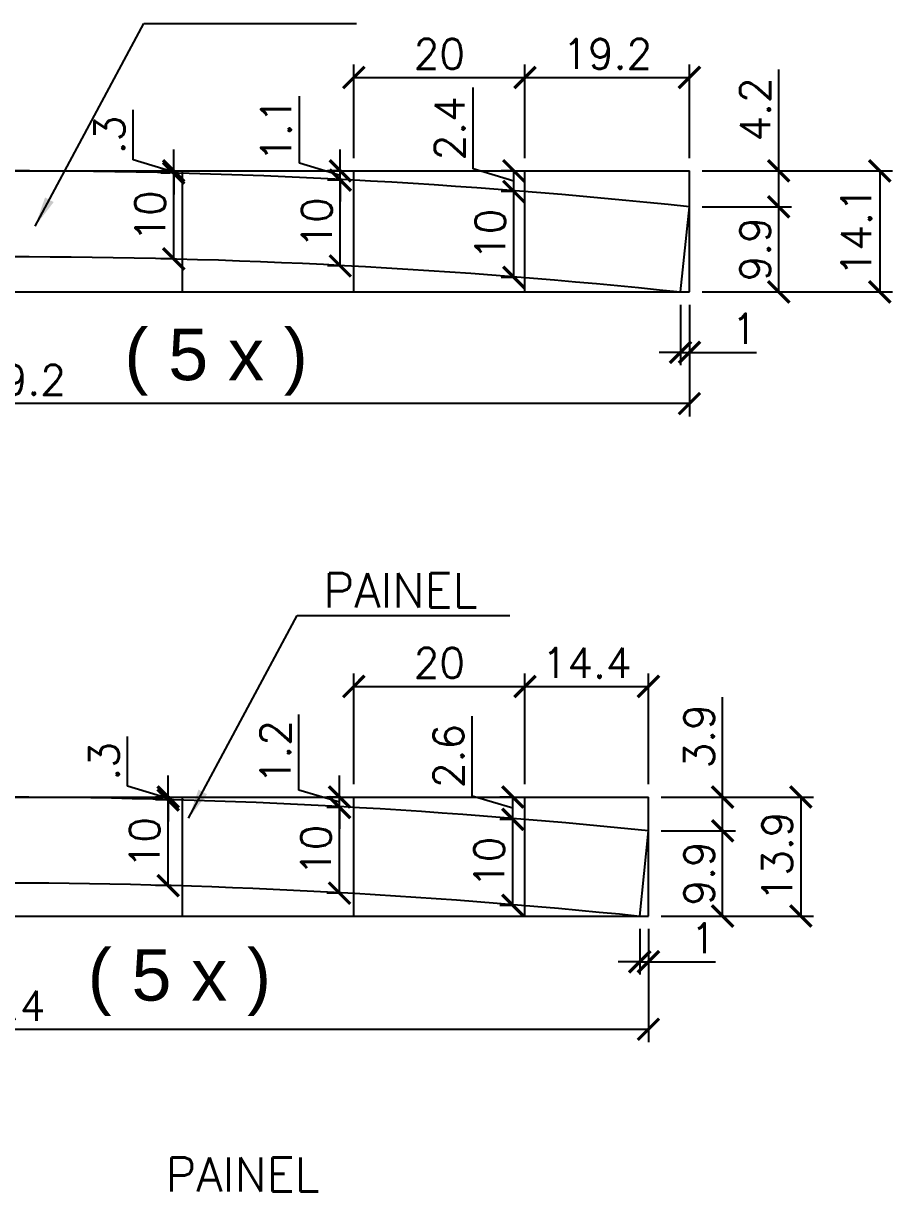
# Model space of a CAD drawing. Extents: x 2582 to 11841, y -26396 to 2611.
# Drawn here: x 5156.2 to 5359.4, y -1725.4 to -1452.6 of the extents above; entities that cross this region are included whole.
import ezdxf
from ezdxf.enums import TextEntityAlignment as Align

# ---------------------------------------------------------------- set-up
doc = ezdxf.new("R2010")
doc.units = 0
for name, color, linetype in [('COTA', 241, 'Continuous'), ('Painéis', 200, 'Continuous'), ('Romaneio', 10, 'Continuous')]:
    doc.layers.add(name, color=color, linetype=linetype)
doc.styles.add('ARIAL', font='arial.ttf')
doc.styles.add('COTA TECNICA', font='techl___.ttf', dxfattribs={"height": 10})
doc.styles.add('Romans', font='romans.shx')
doc.dimstyles.new('Cota Seção (2x)', dxfattribs={"dimtxt": 7, "dimasz": 5, "dimexe": 3, "dimexo": 3, "dimgap": 2, "dimtad": 3, "dimdec": 1, "dimlfac": 0.5, "dimzin": 12, "dimdsep": 46, "dimtxsty": 'Romans', "dimblk": 'ARCHTICK', "dimcen": 0, "dimclrd": 4, "dimclre": 4, "dimclrt": 1, "dimadec": 1, "dimazin": 3, "dimtfac": 1, "dimtdec": 1, "dimtmove": 0, "dimatfit": 3, "dimldrblk": 'OBLIQUE', "dimfxl": 1, "dimtolj": 1, "dimtzin": 12, "dimarcsym": 0})
doc.dimstyles.new('PAINEL', dxfattribs={"dimtxt": 10, "dimasz": 3, "dimexe": 3, "dimexo": 3, "dimgap": 3, "dimtad": 1, "dimdec": 1, "dimzin": 12, "dimdsep": 46, "dimtxsty": 'COTA TECNICA', "dimblk1": 'OBLIQUE', "dimblk2": 'OBLIQUE', "dimsah": 1, "dimcen": 0.9, "dimclrd": 4, "dimclre": 4, "dimclrt": 240, "dimadec": 1, "dimazin": 3, "dimtfac": 1, "dimtdec": 1, "dimtmove": 0, "dimatfit": 3, "dimfxl": 1, "dimtolj": 1, "dimtzin": 12, "dimarcsym": 0})

# ---------------------------------------------------------------- blocks, each defined once
blk = doc.blocks.new('_ArchTick')
at = {"color": 0, "linetype": 'ByBlock', "const_width": 0.15}
blk.add_lwpolyline([(-0.5, -0.5), (0.5, 0.5)], dxfattribs=at)
blk = doc.blocks.new('*D514')
at = {"layer": 'COTA', "color": 4, "lineweight": -2, "transparency": 16777216}
blk.add_line((5309.8, -1518.32), (5309.8, -1532.43), dxfattribs=at)
at = {"layer": 'COTA', "color": 4, "linetype": 'ByBlock', "lineweight": -2, "transparency": 16777216}
for p, q in [((5311.9, -1518.32), (5311.9, -1532.43)), ((5309.8, -1529.43), (5304.8, -1529.43)), ((5309.8, -1529.43), (5311.9, -1529.43)), ((5311.9, -1529.43), (5327.57, -1529.43))]:
    blk.add_line(p, q, dxfattribs=at)
at = {"layer": 'Defpoints', "color": 0, "linetype": 'ByBlock', "transparency": 16777216}
for p in [(5309.8, -1515.32), (5311.9, -1515.32), (5311.9, -1529.43)]:
    blk.add_point(p, dxfattribs=at)
at = {"layer": 'COTA', "color": 4, "linetype": 'ByBlock', "lineweight": -2, "transparency": 16777216, "xscale": 5, "yscale": 5, "zscale": 5}
blk.add_blockref('_ArchTick', (5309.8, -1529.43), dxfattribs=at)
at = {"layer": 'COTA', "color": 4, "linetype": 'ByBlock', "lineweight": -2, "transparency": 16777216, "xscale": 5, "yscale": 5, "zscale": 5, "rotation": 180}
blk.add_blockref('_ArchTick', (5311.9, -1529.43), dxfattribs=at)
at = {"layer": 'COTA', "color": 1, "linetype": 'ByBlock', "transparency": 16777216, "insert": (5324.73, -1523.93), "char_height": 7, "attachment_point": 5, "style": 'Romans'}
blk.add_mtext('\\A1;1', dxfattribs=at)
blk = doc.blocks.new('_Oblique')
at = {"color": 0, "linetype": 'ByBlock', "lineweight": -2}
blk.add_line((-0.5, -0.5), (0.5, 0.5), dxfattribs=at)
blk = doc.blocks.new('*D525')
at = {"layer": 'COTA', "color": 4, "linetype": 'ByBlock', "lineweight": -2, "transparency": 16777216}
for p, q in [((5314.9, -1495.43), (5335.75, -1495.43)), ((5332.75, -1515.32), (5332.75, -1495.43))]:
    blk.add_line(p, q, dxfattribs=at)
at = {"layer": 'COTA', "color": 4, "lineweight": -2, "transparency": 16777216}
blk.add_line((5314.9, -1515.32), (5335.75, -1515.32), dxfattribs=at)
at = {"layer": 'Defpoints', "color": 0, "linetype": 'ByBlock', "transparency": 16777216}
for p in [(5311.9, -1495.43), (5332.75, -1495.43), (5311.9, -1515.32)]:
    blk.add_point(p, dxfattribs=at)
at = {"layer": 'COTA', "color": 4, "linetype": 'ByBlock', "lineweight": -2, "transparency": 16777216, "xscale": 5, "yscale": 5, "zscale": 5}
for p, rotation in [((5332.75, -1495.43), 90), ((5332.75, -1515.32), 270)]:
    blk.add_blockref('_ArchTick', p, dxfattribs=dict(at, rotation=rotation))
at = {"layer": 'COTA', "color": 1, "linetype": 'ByBlock', "transparency": 16777216, "insert": (5327.25, -1505.37), "char_height": 7, "attachment_point": 5, "rotation": 90, "style": 'Romans'}
blk.add_mtext('\\A1;9.9', dxfattribs=at)
blk = doc.blocks.new('*D526')
at = {"layer": 'COTA', "color": 4, "linetype": 'ByBlock', "lineweight": -2, "transparency": 16777216}
for p, q in [((5332.75, -1487.05), (5332.75, -1463.39)), ((5314.9, -1487.05), (5335.75, -1487.05)), ((5332.75, -1495.43), (5332.75, -1487.05))]:
    blk.add_line(p, q, dxfattribs=at)
at = {"layer": 'COTA', "color": 4, "lineweight": -2, "transparency": 16777216}
blk.add_line((5314.9, -1495.43), (5335.75, -1495.43), dxfattribs=at)
at = {"layer": 'Defpoints', "color": 0, "linetype": 'ByBlock', "transparency": 16777216}
for p in [(5311.9, -1487.05), (5332.75, -1487.05), (5311.9, -1495.43)]:
    blk.add_point(p, dxfattribs=at)
at = {"layer": 'COTA', "color": 4, "linetype": 'ByBlock', "lineweight": -2, "transparency": 16777216, "xscale": 5, "yscale": 5, "zscale": 5}
for p, rotation in [((5332.75, -1487.05), 90), ((5332.75, -1495.43), 270)]:
    blk.add_blockref('_ArchTick', p, dxfattribs=dict(at, rotation=rotation))
at = {"layer": 'COTA', "color": 1, "linetype": 'ByBlock', "transparency": 16777216, "insert": (5327.25, -1472.72), "char_height": 7, "attachment_point": 5, "rotation": 90, "style": 'Romans'}
blk.add_mtext('\\A1;4.2', dxfattribs=at)
blk = doc.blocks.new('*D83')
at = {"layer": 'COTA', "color": 4, "lineweight": -2, "transparency": 16777216}
blk.add_line((5314.9, -1487.05), (5359.38, -1487.05), dxfattribs=at)
at = {"layer": 'COTA', "color": 4, "linetype": 'ByBlock', "lineweight": -2, "transparency": 16777216}
for p, q in [((5356.38, -1487.05), (5356.38, -1515.32)), ((5314.9, -1515.32), (5359.38, -1515.32))]:
    blk.add_line(p, q, dxfattribs=at)
at = {"layer": 'Defpoints', "color": 0, "linetype": 'ByBlock', "transparency": 16777216}
for p in [(5311.9, -1487.05), (5311.9, -1515.32), (5356.38, -1515.32)]:
    blk.add_point(p, dxfattribs=at)
at = {"layer": 'COTA', "color": 4, "linetype": 'ByBlock', "lineweight": -2, "transparency": 16777216, "xscale": 5, "yscale": 5, "zscale": 5}
for p, rotation in [((5356.38, -1487.05), 90), ((5356.38, -1515.32), 270)]:
    blk.add_blockref('_ArchTick', p, dxfattribs=dict(at, rotation=rotation))
at = {"layer": 'COTA', "color": 1, "linetype": 'ByBlock', "transparency": 16777216, "insert": (5350.88, -1501.19), "char_height": 7, "attachment_point": 5, "rotation": 90, "style": 'Romans'}
blk.add_mtext('\\A1;14.1', dxfattribs=at)
blk = doc.blocks.new('*D542')
at = {"layer": 'COTA', "color": 4, "lineweight": -2, "transparency": 16777216}
blk.add_line((5300.27, -1664.06), (5300.27, -1674.73), dxfattribs=at)
at = {"layer": 'COTA', "color": 4, "linetype": 'ByBlock', "lineweight": -2, "transparency": 16777216}
for p, q in [((5302.31, -1664.06), (5302.31, -1674.73)), ((5300.27, -1671.73), (5295.27, -1671.73)), ((5300.27, -1671.73), (5302.31, -1671.73)), ((5302.31, -1671.73), (5317.98, -1671.73))]:
    blk.add_line(p, q, dxfattribs=at)
at = {"layer": 'Defpoints', "color": 0, "linetype": 'ByBlock', "transparency": 16777216}
for p in [(5300.27, -1661.06), (5302.31, -1661.06), (5302.31, -1671.73)]:
    blk.add_point(p, dxfattribs=at)
at = {"layer": 'COTA', "color": 4, "linetype": 'ByBlock', "lineweight": -2, "transparency": 16777216, "xscale": 5, "yscale": 5, "zscale": 5}
blk.add_blockref('_ArchTick', (5300.27, -1671.73), dxfattribs=at)
at = {"layer": 'COTA', "color": 4, "linetype": 'ByBlock', "lineweight": -2, "transparency": 16777216, "xscale": 5, "yscale": 5, "zscale": 5, "rotation": 180}
blk.add_blockref('_ArchTick', (5302.31, -1671.73), dxfattribs=at)
at = {"layer": 'COTA', "color": 1, "linetype": 'ByBlock', "transparency": 16777216, "insert": (5315.14, -1666.23), "char_height": 7, "attachment_point": 5, "style": 'Romans'}
blk.add_mtext('\\A1;1', dxfattribs=at)
blk = doc.blocks.new('*D552')
at = {"layer": 'COTA', "color": 4, "linetype": 'ByBlock', "lineweight": -2, "transparency": 16777216}
for p, q in [((5305.31, -1641.17), (5322.65, -1641.17)), ((5319.65, -1661.06), (5319.65, -1641.17))]:
    blk.add_line(p, q, dxfattribs=at)
at = {"layer": 'COTA', "color": 4, "lineweight": -2, "transparency": 16777216}
blk.add_line((5305.31, -1661.06), (5322.65, -1661.06), dxfattribs=at)
at = {"layer": 'Defpoints', "color": 0, "linetype": 'ByBlock', "transparency": 16777216}
for p in [(5302.31, -1641.17), (5319.65, -1641.17), (5302.31, -1661.06)]:
    blk.add_point(p, dxfattribs=at)
at = {"layer": 'COTA', "color": 4, "linetype": 'ByBlock', "lineweight": -2, "transparency": 16777216, "xscale": 5, "yscale": 5, "zscale": 5}
for p, rotation in [((5319.65, -1641.17), 90), ((5319.65, -1661.06), 270)]:
    blk.add_blockref('_ArchTick', p, dxfattribs=dict(at, rotation=rotation))
at = {"layer": 'COTA', "color": 1, "linetype": 'ByBlock', "transparency": 16777216, "insert": (5314.15, -1651.11), "char_height": 7, "attachment_point": 5, "rotation": 90, "style": 'Romans'}
blk.add_mtext('\\A1;9.9', dxfattribs=at)
blk = doc.blocks.new('*D553')
at = {"layer": 'COTA', "color": 4, "linetype": 'ByBlock', "lineweight": -2, "transparency": 16777216}
for p, q in [((5319.65, -1633.27), (5319.65, -1609.94)), ((5305.31, -1633.27), (5322.65, -1633.27)), ((5319.65, -1641.17), (5319.65, -1633.27))]:
    blk.add_line(p, q, dxfattribs=at)
at = {"layer": 'COTA', "color": 4, "lineweight": -2, "transparency": 16777216}
blk.add_line((5305.31, -1641.17), (5322.65, -1641.17), dxfattribs=at)
at = {"layer": 'Defpoints', "color": 0, "linetype": 'ByBlock', "transparency": 16777216}
for p in [(5302.31, -1633.27), (5319.65, -1633.27), (5302.31, -1641.17)]:
    blk.add_point(p, dxfattribs=at)
at = {"layer": 'COTA', "color": 4, "linetype": 'ByBlock', "lineweight": -2, "transparency": 16777216, "xscale": 5, "yscale": 5, "zscale": 5}
for p, rotation in [((5319.65, -1633.27), 90), ((5319.65, -1641.17), 270)]:
    blk.add_blockref('_ArchTick', p, dxfattribs=dict(at, rotation=rotation))
at = {"layer": 'COTA', "color": 1, "linetype": 'ByBlock', "transparency": 16777216, "insert": (5314.15, -1619.1), "char_height": 7, "attachment_point": 5, "rotation": 90, "style": 'Romans'}
blk.add_mtext('\\A1;3.9', dxfattribs=at)
blk = doc.blocks.new('*D554')
at = {"layer": 'COTA', "color": 4, "lineweight": -2, "transparency": 16777216}
blk.add_line((5305.31, -1633.27), (5340.92, -1633.27), dxfattribs=at)
at = {"layer": 'COTA', "color": 4, "linetype": 'ByBlock', "lineweight": -2, "transparency": 16777216}
for p, q in [((5337.92, -1633.27), (5337.92, -1661.06)), ((5305.31, -1661.06), (5340.92, -1661.06))]:
    blk.add_line(p, q, dxfattribs=at)
at = {"layer": 'Defpoints', "color": 0, "linetype": 'ByBlock', "transparency": 16777216}
for p in [(5302.31, -1633.27), (5302.31, -1661.06), (5337.92, -1661.06)]:
    blk.add_point(p, dxfattribs=at)
at = {"layer": 'COTA', "color": 4, "linetype": 'ByBlock', "lineweight": -2, "transparency": 16777216, "xscale": 5, "yscale": 5, "zscale": 5}
for p, rotation in [((5337.92, -1633.27), 90), ((5337.92, -1661.06), 270)]:
    blk.add_blockref('_ArchTick', p, dxfattribs=dict(at, rotation=rotation))
at = {"layer": 'COTA', "color": 1, "linetype": 'ByBlock', "transparency": 16777216, "insert": (5332.42, -1647.16), "char_height": 7, "attachment_point": 5, "rotation": 90, "style": 'Romans'}
blk.add_mtext('\\A1;13.9', dxfattribs=at)
blk = doc.blocks.new('*D1002')
at = {"layer": 'COTA', "color": 4, "linetype": 'ByBlock', "lineweight": -2, "transparency": 16777216}
for p, q in [((5190.47, -1487.6), (5188.38, -1487.6)), ((5191.38, -1507.61), (5191.38, -1487.6))]:
    blk.add_line(p, q, dxfattribs=at)
at = {"layer": 'COTA', "color": 4, "lineweight": -2, "transparency": 16777216}
blk.add_line((5190.47, -1507.61), (5188.38, -1507.61), dxfattribs=at)
at = {"layer": 'Defpoints', "color": 0, "linetype": 'ByBlock', "transparency": 16777216}
for p in [(5191.38, -1487.6), (5193.47, -1487.6), (5193.47, -1507.61)]:
    blk.add_point(p, dxfattribs=at)
at = {"layer": 'COTA', "color": 4, "linetype": 'ByBlock', "lineweight": -2, "transparency": 16777216, "xscale": 5, "yscale": 5, "zscale": 5}
for p, rotation in [((5191.38, -1487.6), 90), ((5191.38, -1507.61), 270)]:
    blk.add_blockref('_ArchTick', p, dxfattribs=dict(at, rotation=rotation))
at = {"layer": 'COTA', "color": 1, "linetype": 'ByBlock', "transparency": 16777216, "insert": (5185.88, -1497.61), "char_height": 7, "attachment_point": 5, "rotation": 90, "style": 'Romans'}
blk.add_mtext('\\A1;10', dxfattribs=at)
blk = doc.blocks.new('*D1003')
at = {"layer": 'COTA', "color": 4, "linetype": 'ByBlock', "lineweight": -2, "transparency": 16777216}
for p, q in [((5181.88, -1484.48), (5181.88, -1472.81)), ((5191.38, -1487.05), (5191.38, -1482.05)), ((5191.38, -1487.33), (5181.88, -1484.48)), ((5190.47, -1487.05), (5188.38, -1487.05)), ((5191.38, -1487.6), (5191.38, -1487.05)), ((5191.38, -1487.6), (5191.38, -1487.05)), ((5191.38, -1487.6), (5191.38, -1492.6))]:
    blk.add_line(p, q, dxfattribs=at)
at = {"layer": 'COTA', "color": 4, "lineweight": -2, "transparency": 16777216}
blk.add_line((5190.47, -1487.6), (5188.38, -1487.6), dxfattribs=at)
at = {"layer": 'Defpoints', "color": 0, "linetype": 'ByBlock', "transparency": 16777216}
for p in [(5191.38, -1487.05), (5193.47, -1487.05), (5193.47, -1487.6)]:
    blk.add_point(p, dxfattribs=at)
at = {"layer": 'COTA', "color": 4, "linetype": 'ByBlock', "lineweight": -2, "transparency": 16777216, "xscale": 5, "yscale": 5, "zscale": 5}
for p, rotation in [((5191.38, -1487.05), 270), ((5191.38, -1487.6), 90)]:
    blk.add_blockref('_ArchTick', p, dxfattribs=dict(at, rotation=rotation))
at = {"layer": 'COTA', "color": 1, "linetype": 'ByBlock', "transparency": 16777216, "insert": (5176.38, -1478.65), "char_height": 7, "attachment_point": 5, "rotation": 90, "style": 'Romans'}
blk.add_mtext('\\A1;.3', dxfattribs=at)
blk = doc.blocks.new('*D1004')
at = {"layer": 'COTA', "color": 4, "linetype": 'ByBlock', "lineweight": -2, "transparency": 16777216}
for p, q in [((5230.47, -1489.21), (5227.31, -1489.21)), ((5230.31, -1509.24), (5230.31, -1489.21))]:
    blk.add_line(p, q, dxfattribs=at)
at = {"layer": 'COTA', "color": 4, "lineweight": -2, "transparency": 16777216}
blk.add_line((5230.47, -1509.24), (5227.31, -1509.24), dxfattribs=at)
at = {"layer": 'Defpoints', "color": 0, "linetype": 'ByBlock', "transparency": 16777216}
for p in [(5230.31, -1489.21), (5233.47, -1489.21), (5233.47, -1509.24)]:
    blk.add_point(p, dxfattribs=at)
at = {"layer": 'COTA', "color": 4, "linetype": 'ByBlock', "lineweight": -2, "transparency": 16777216, "xscale": 5, "yscale": 5, "zscale": 5}
for p, rotation in [((5230.31, -1489.21), 90), ((5230.31, -1509.24), 270)]:
    blk.add_blockref('_ArchTick', p, dxfattribs=dict(at, rotation=rotation))
at = {"layer": 'COTA', "color": 1, "linetype": 'ByBlock', "transparency": 16777216, "insert": (5224.81, -1499.22), "char_height": 7, "attachment_point": 5, "rotation": 90, "style": 'Romans'}
blk.add_mtext('\\A1;10', dxfattribs=at)
blk = doc.blocks.new('*D1005')
at = {"layer": 'COTA', "color": 4, "linetype": 'ByBlock', "lineweight": -2, "transparency": 16777216}
for p, q in [((5220.81, -1485.28), (5220.81, -1469.61)), ((5230.31, -1487.05), (5230.31, -1482.05)), ((5230.31, -1488.13), (5220.81, -1485.28)), ((5230.47, -1487.05), (5227.31, -1487.05)), ((5230.31, -1489.21), (5230.31, -1487.05)), ((5230.31, -1489.21), (5230.31, -1487.05)), ((5230.31, -1489.21), (5230.31, -1494.21))]:
    blk.add_line(p, q, dxfattribs=at)
at = {"layer": 'COTA', "color": 4, "lineweight": -2, "transparency": 16777216}
blk.add_line((5230.47, -1489.21), (5227.31, -1489.21), dxfattribs=at)
at = {"layer": 'Defpoints', "color": 0, "linetype": 'ByBlock', "transparency": 16777216}
for p in [(5230.31, -1487.05), (5233.47, -1487.05), (5233.47, -1489.21)]:
    blk.add_point(p, dxfattribs=at)
at = {"layer": 'COTA', "color": 4, "linetype": 'ByBlock', "lineweight": -2, "transparency": 16777216, "xscale": 5, "yscale": 5, "zscale": 5}
for p, rotation in [((5230.31, -1487.05), 270), ((5230.31, -1489.21), 90)]:
    blk.add_blockref('_ArchTick', p, dxfattribs=dict(at, rotation=rotation))
at = {"layer": 'COTA', "color": 1, "linetype": 'ByBlock', "transparency": 16777216, "insert": (5215.31, -1477.45), "char_height": 7, "attachment_point": 5, "rotation": 90, "style": 'Romans'}
blk.add_mtext('\\A1;1.1', dxfattribs=at)
blk = doc.blocks.new('*D1006')
at = {"layer": 'COTA', "color": 4, "linetype": 'ByBlock', "lineweight": -2, "transparency": 16777216}
for p, q in [((5270.47, -1491.87), (5267.87, -1491.87)), ((5270.87, -1511.93), (5270.87, -1491.87))]:
    blk.add_line(p, q, dxfattribs=at)
at = {"layer": 'COTA', "color": 4, "lineweight": -2, "transparency": 16777216}
blk.add_line((5270.47, -1511.93), (5267.87, -1511.93), dxfattribs=at)
at = {"layer": 'Defpoints', "color": 0, "linetype": 'ByBlock', "transparency": 16777216}
for p in [(5270.87, -1491.87), (5273.47, -1491.87), (5273.47, -1511.93)]:
    blk.add_point(p, dxfattribs=at)
at = {"layer": 'COTA', "color": 4, "linetype": 'ByBlock', "lineweight": -2, "transparency": 16777216, "xscale": 5, "yscale": 5, "zscale": 5}
for p, rotation in [((5270.87, -1491.87), 90), ((5270.87, -1511.93), 270)]:
    blk.add_blockref('_ArchTick', p, dxfattribs=dict(at, rotation=rotation))
at = {"layer": 'COTA', "color": 1, "linetype": 'ByBlock', "transparency": 16777216, "insert": (5265.37, -1501.9), "char_height": 7, "attachment_point": 5, "rotation": 90, "style": 'Romans'}
blk.add_mtext('\\A1;10', dxfattribs=at)
blk = doc.blocks.new('*D1007')
at = {"layer": 'COTA', "color": 4, "linetype": 'ByBlock', "lineweight": -2, "transparency": 16777216}
for p, q in [((5261.37, -1486.61), (5261.37, -1467.61)), ((5270.87, -1489.46), (5261.37, -1486.61)), ((5270.47, -1487.05), (5267.87, -1487.05)), ((5270.87, -1491.87), (5270.87, -1487.05))]:
    blk.add_line(p, q, dxfattribs=at)
at = {"layer": 'COTA', "color": 4, "lineweight": -2, "transparency": 16777216}
blk.add_line((5270.47, -1491.87), (5267.87, -1491.87), dxfattribs=at)
at = {"layer": 'Defpoints', "color": 0, "linetype": 'ByBlock', "transparency": 16777216}
for p in [(5270.87, -1487.05), (5273.47, -1487.05), (5273.47, -1491.87)]:
    blk.add_point(p, dxfattribs=at)
at = {"layer": 'COTA', "color": 4, "linetype": 'ByBlock', "lineweight": -2, "transparency": 16777216, "xscale": 5, "yscale": 5, "zscale": 5}
for p, rotation in [((5270.87, -1487.05), 90), ((5270.87, -1491.87), 270)]:
    blk.add_blockref('_ArchTick', p, dxfattribs=dict(at, rotation=rotation))
at = {"layer": 'COTA', "color": 1, "linetype": 'ByBlock', "transparency": 16777216, "insert": (5255.87, -1477.11), "char_height": 7, "attachment_point": 5, "rotation": 90, "style": 'Romans'}
blk.add_mtext('\\A1;2.4', dxfattribs=at)
blk = doc.blocks.new('*D1010')
at = {"layer": 'COTA', "color": 4, "lineweight": -2, "transparency": 16777216}
blk.add_line((5233.47, -1484.05), (5233.47, -1462.24), dxfattribs=at)
at = {"layer": 'COTA', "color": 4, "linetype": 'ByBlock', "lineweight": -2, "transparency": 16777216}
for p, q in [((5273.47, -1484.05), (5273.47, -1462.24)), ((5233.47, -1465.24), (5273.47, -1465.24))]:
    blk.add_line(p, q, dxfattribs=at)
at = {"layer": 'Defpoints', "color": 0, "linetype": 'ByBlock', "transparency": 16777216}
for p in [(5273.47, -1465.24), (5233.47, -1487.05), (5273.47, -1487.05)]:
    blk.add_point(p, dxfattribs=at)
at = {"layer": 'COTA', "color": 4, "linetype": 'ByBlock', "lineweight": -2, "transparency": 16777216, "xscale": 5, "yscale": 5, "zscale": 5, "rotation": 180}
blk.add_blockref('_ArchTick', (5233.47, -1465.24), dxfattribs=at)
at = {"layer": 'COTA', "color": 4, "linetype": 'ByBlock', "lineweight": -2, "transparency": 16777216, "xscale": 5, "yscale": 5, "zscale": 5}
blk.add_blockref('_ArchTick', (5273.47, -1465.24), dxfattribs=at)
at = {"layer": 'COTA', "color": 1, "linetype": 'ByBlock', "transparency": 16777216, "insert": (5253.47, -1459.74), "char_height": 7, "attachment_point": 5, "style": 'Romans'}
blk.add_mtext('\\A1;20', dxfattribs=at)
blk = doc.blocks.new('*D1011')
at = {"layer": 'COTA', "color": 4, "lineweight": -2, "transparency": 16777216}
blk.add_line((5273.47, -1484.05), (5273.47, -1462.24), dxfattribs=at)
at = {"layer": 'COTA', "color": 4, "linetype": 'ByBlock', "lineweight": -2, "transparency": 16777216}
for p, q in [((5311.9, -1484.05), (5311.9, -1462.24)), ((5273.47, -1465.24), (5311.9, -1465.24))]:
    blk.add_line(p, q, dxfattribs=at)
at = {"layer": 'Defpoints', "color": 0, "linetype": 'ByBlock', "transparency": 16777216}
for p in [(5311.9, -1465.24), (5273.47, -1487.05), (5311.9, -1487.05)]:
    blk.add_point(p, dxfattribs=at)
at = {"layer": 'COTA', "color": 4, "linetype": 'ByBlock', "lineweight": -2, "transparency": 16777216, "xscale": 5, "yscale": 5, "zscale": 5, "rotation": 180}
blk.add_blockref('_ArchTick', (5273.47, -1465.24), dxfattribs=at)
at = {"layer": 'COTA', "color": 4, "linetype": 'ByBlock', "lineweight": -2, "transparency": 16777216, "xscale": 5, "yscale": 5, "zscale": 5}
blk.add_blockref('_ArchTick', (5311.9, -1465.24), dxfattribs=at)
at = {"layer": 'COTA', "color": 1, "linetype": 'ByBlock', "transparency": 16777216, "insert": (5292.69, -1459.74), "char_height": 7, "attachment_point": 5, "style": 'Romans'}
blk.add_mtext('\\A1;19.2', dxfattribs=at)
blk = doc.blocks.new('*D1012')
at = {"layer": 'COTA', "color": 4, "linetype": 'ByBlock', "lineweight": -2, "transparency": 16777216}
for p, q in [((4993.47, -1518.32), (4993.47, -1544.38)), ((5311.9, -1541.38), (4993.47, -1541.38))]:
    blk.add_line(p, q, dxfattribs=at)
at = {"layer": 'COTA', "color": 4, "lineweight": -2, "transparency": 16777216}
blk.add_line((5311.9, -1518.32), (5311.9, -1544.38), dxfattribs=at)
at = {"layer": 'Defpoints', "color": 0, "linetype": 'ByBlock', "transparency": 16777216}
for p in [(4993.47, -1515.32), (5311.9, -1515.32), (4993.47, -1541.38)]:
    blk.add_point(p, dxfattribs=at)
at = {"layer": 'COTA', "color": 4, "linetype": 'ByBlock', "lineweight": -2, "transparency": 16777216, "xscale": 5, "yscale": 5, "zscale": 5, "rotation": 180}
blk.add_blockref('_ArchTick', (4993.47, -1541.38), dxfattribs=at)
at = {"layer": 'COTA', "color": 4, "linetype": 'ByBlock', "lineweight": -2, "transparency": 16777216, "xscale": 5, "yscale": 5, "zscale": 5}
blk.add_blockref('_ArchTick', (5311.9, -1541.38), dxfattribs=at)
at = {"layer": 'COTA', "color": 1, "linetype": 'ByBlock', "transparency": 16777216, "insert": (5152.69, -1535.88), "char_height": 7, "attachment_point": 5, "style": 'Romans'}
blk.add_mtext('\\A1;159.2', dxfattribs=at)
blk = doc.blocks.new('*D1038')
at = {"layer": 'COTA', "color": 4, "linetype": 'ByBlock', "lineweight": -2, "transparency": 16777216}
for p, q in [((5190.47, -1633.96), (5187.1, -1633.96)), ((5190.1, -1653.96), (5190.1, -1633.96))]:
    blk.add_line(p, q, dxfattribs=at)
at = {"layer": 'COTA', "color": 4, "lineweight": -2, "transparency": 16777216}
blk.add_line((5190.47, -1653.96), (5187.1, -1653.96), dxfattribs=at)
at = {"layer": 'Defpoints', "color": 0, "linetype": 'ByBlock', "transparency": 16777216}
for p in [(5190.1, -1633.96), (5193.47, -1633.96), (5193.47, -1653.96)]:
    blk.add_point(p, dxfattribs=at)
at = {"layer": 'COTA', "color": 4, "linetype": 'ByBlock', "lineweight": -2, "transparency": 16777216, "xscale": 5, "yscale": 5, "zscale": 5}
for p, rotation in [((5190.1, -1633.96), 90), ((5190.1, -1653.96), 270)]:
    blk.add_blockref('_ArchTick', p, dxfattribs=dict(at, rotation=rotation))
at = {"layer": 'COTA', "color": 1, "linetype": 'ByBlock', "transparency": 16777216, "insert": (5184.6, -1643.96), "char_height": 7, "attachment_point": 5, "rotation": 90, "style": 'Romans'}
blk.add_mtext('\\A1;10', dxfattribs=at)
blk = doc.blocks.new('*D1039')
at = {"layer": 'COTA', "color": 4, "linetype": 'ByBlock', "lineweight": -2, "transparency": 16777216}
for p, q in [((5180.6, -1630.76), (5180.6, -1619.1)), ((5190.1, -1633.27), (5190.1, -1628.27)), ((5190.1, -1633.61), (5180.6, -1630.76)), ((5190.47, -1633.27), (5187.1, -1633.27)), ((5190.1, -1633.96), (5190.1, -1633.27)), ((5190.1, -1633.96), (5190.1, -1633.27)), ((5190.1, -1633.96), (5190.1, -1638.96))]:
    blk.add_line(p, q, dxfattribs=at)
at = {"layer": 'COTA', "color": 4, "lineweight": -2, "transparency": 16777216}
blk.add_line((5190.47, -1633.96), (5187.1, -1633.96), dxfattribs=at)
at = {"layer": 'Defpoints', "color": 0, "linetype": 'ByBlock', "transparency": 16777216}
for p in [(5190.1, -1633.27), (5193.47, -1633.27), (5193.47, -1633.96)]:
    blk.add_point(p, dxfattribs=at)
at = {"layer": 'COTA', "color": 4, "linetype": 'ByBlock', "lineweight": -2, "transparency": 16777216, "xscale": 5, "yscale": 5, "zscale": 5}
for p, rotation in [((5190.1, -1633.27), 270), ((5190.1, -1633.96), 90)]:
    blk.add_blockref('_ArchTick', p, dxfattribs=dict(at, rotation=rotation))
at = {"layer": 'COTA', "color": 1, "linetype": 'ByBlock', "transparency": 16777216, "insert": (5175.1, -1624.93), "char_height": 7, "attachment_point": 5, "rotation": 90, "style": 'Romans'}
blk.add_mtext('\\A1;.3', dxfattribs=at)
blk = doc.blocks.new('*D1040')
at = {"layer": 'COTA', "color": 4, "linetype": 'ByBlock', "lineweight": -2, "transparency": 16777216}
for p, q in [((5230.47, -1635.69), (5227.14, -1635.69)), ((5230.14, -1655.72), (5230.14, -1635.69))]:
    blk.add_line(p, q, dxfattribs=at)
at = {"layer": 'COTA', "color": 4, "lineweight": -2, "transparency": 16777216}
blk.add_line((5230.47, -1655.72), (5227.14, -1655.72), dxfattribs=at)
at = {"layer": 'Defpoints', "color": 0, "linetype": 'ByBlock', "transparency": 16777216}
for p in [(5230.14, -1635.69), (5233.47, -1635.69), (5233.47, -1655.72)]:
    blk.add_point(p, dxfattribs=at)
at = {"layer": 'COTA', "color": 4, "linetype": 'ByBlock', "lineweight": -2, "transparency": 16777216, "xscale": 5, "yscale": 5, "zscale": 5}
for p, rotation in [((5230.14, -1635.69), 90), ((5230.14, -1655.72), 270)]:
    blk.add_blockref('_ArchTick', p, dxfattribs=dict(at, rotation=rotation))
at = {"layer": 'COTA', "color": 1, "linetype": 'ByBlock', "transparency": 16777216, "insert": (5224.64, -1645.71), "char_height": 7, "attachment_point": 5, "rotation": 90, "style": 'Romans'}
blk.add_mtext('\\A1;10', dxfattribs=at)
blk = doc.blocks.new('*D1041')
at = {"layer": 'COTA', "color": 4, "linetype": 'ByBlock', "lineweight": -2, "transparency": 16777216}
for p, q in [((5220.64, -1631.63), (5220.64, -1613.96)), ((5230.14, -1633.27), (5230.14, -1628.27)), ((5230.14, -1634.48), (5220.64, -1631.63)), ((5230.47, -1633.27), (5227.14, -1633.27)), ((5230.14, -1635.69), (5230.14, -1633.27)), ((5230.14, -1635.69), (5230.14, -1633.27)), ((5230.14, -1635.69), (5230.14, -1640.69))]:
    blk.add_line(p, q, dxfattribs=at)
at = {"layer": 'COTA', "color": 4, "lineweight": -2, "transparency": 16777216}
blk.add_line((5230.47, -1635.69), (5227.14, -1635.69), dxfattribs=at)
at = {"layer": 'Defpoints', "color": 0, "linetype": 'ByBlock', "transparency": 16777216}
for p in [(5230.14, -1633.27), (5233.47, -1633.27), (5233.47, -1635.69)]:
    blk.add_point(p, dxfattribs=at)
at = {"layer": 'COTA', "color": 4, "linetype": 'ByBlock', "lineweight": -2, "transparency": 16777216, "xscale": 5, "yscale": 5, "zscale": 5}
for p, rotation in [((5230.14, -1633.27), 270), ((5230.14, -1635.69), 90)]:
    blk.add_blockref('_ArchTick', p, dxfattribs=dict(at, rotation=rotation))
at = {"layer": 'COTA', "color": 1, "linetype": 'ByBlock', "transparency": 16777216, "insert": (5215.14, -1622.8), "char_height": 7, "attachment_point": 5, "rotation": 90, "style": 'Romans'}
blk.add_mtext('\\A1;1.2', dxfattribs=at)
blk = doc.blocks.new('*D1042')
at = {"layer": 'COTA', "color": 4, "linetype": 'ByBlock', "lineweight": -2, "transparency": 16777216}
for p, q in [((5270.47, -1638.49), (5267.63, -1638.49)), ((5270.63, -1658.56), (5270.63, -1638.49))]:
    blk.add_line(p, q, dxfattribs=at)
at = {"layer": 'COTA', "color": 4, "lineweight": -2, "transparency": 16777216}
blk.add_line((5270.47, -1658.56), (5267.63, -1658.56), dxfattribs=at)
at = {"layer": 'Defpoints', "color": 0, "linetype": 'ByBlock', "transparency": 16777216}
for p in [(5270.63, -1638.49), (5273.47, -1638.49), (5273.47, -1658.56)]:
    blk.add_point(p, dxfattribs=at)
at = {"layer": 'COTA', "color": 4, "linetype": 'ByBlock', "lineweight": -2, "transparency": 16777216, "xscale": 5, "yscale": 5, "zscale": 5}
for p, rotation in [((5270.63, -1638.49), 90), ((5270.63, -1658.56), 270)]:
    blk.add_blockref('_ArchTick', p, dxfattribs=dict(at, rotation=rotation))
at = {"layer": 'COTA', "color": 1, "linetype": 'ByBlock', "transparency": 16777216, "insert": (5265.13, -1648.52), "char_height": 7, "attachment_point": 5, "rotation": 90, "style": 'Romans'}
blk.add_mtext('\\A1;10', dxfattribs=at)
blk = doc.blocks.new('*D1043')
at = {"layer": 'COTA', "color": 4, "linetype": 'ByBlock', "lineweight": -2, "transparency": 16777216}
for p, q in [((5261.13, -1633.03), (5261.13, -1614.36)), ((5270.63, -1635.88), (5261.13, -1633.03)), ((5270.47, -1633.27), (5267.63, -1633.27)), ((5270.63, -1638.49), (5270.63, -1633.27))]:
    blk.add_line(p, q, dxfattribs=at)
at = {"layer": 'COTA', "color": 4, "lineweight": -2, "transparency": 16777216}
blk.add_line((5270.47, -1638.49), (5267.63, -1638.49), dxfattribs=at)
at = {"layer": 'Defpoints', "color": 0, "linetype": 'ByBlock', "transparency": 16777216}
for p in [(5270.63, -1633.27), (5273.47, -1633.27), (5273.47, -1638.49)]:
    blk.add_point(p, dxfattribs=at)
at = {"layer": 'COTA', "color": 4, "linetype": 'ByBlock', "lineweight": -2, "transparency": 16777216, "xscale": 5, "yscale": 5, "zscale": 5}
for p, rotation in [((5270.63, -1633.27), 90), ((5270.63, -1638.49), 270)]:
    blk.add_blockref('_ArchTick', p, dxfattribs=dict(at, rotation=rotation))
at = {"layer": 'COTA', "color": 1, "linetype": 'ByBlock', "transparency": 16777216, "insert": (5255.63, -1623.69), "char_height": 7, "attachment_point": 5, "rotation": 90, "style": 'Romans'}
blk.add_mtext('\\A1;2.6', dxfattribs=at)
blk = doc.blocks.new('*D1044')
at = {"layer": 'COTA', "color": 4, "lineweight": -2, "transparency": 16777216}
blk.add_line((4993.47, -1664.06), (4993.47, -1690.51), dxfattribs=at)
at = {"layer": 'COTA', "color": 4, "linetype": 'ByBlock', "lineweight": -2, "transparency": 16777216}
for p, q in [((5302.31, -1664.06), (5302.31, -1690.51)), ((4993.47, -1687.51), (5302.31, -1687.51))]:
    blk.add_line(p, q, dxfattribs=at)
at = {"layer": 'Defpoints', "color": 0, "linetype": 'ByBlock', "transparency": 16777216}
for p in [(4993.47, -1661.06), (5302.31, -1661.06), (5302.31, -1687.51)]:
    blk.add_point(p, dxfattribs=at)
at = {"layer": 'COTA', "color": 4, "linetype": 'ByBlock', "lineweight": -2, "transparency": 16777216, "xscale": 5, "yscale": 5, "zscale": 5, "rotation": 180}
blk.add_blockref('_ArchTick', (4993.47, -1687.51), dxfattribs=at)
at = {"layer": 'COTA', "color": 4, "linetype": 'ByBlock', "lineweight": -2, "transparency": 16777216, "xscale": 5, "yscale": 5, "zscale": 5}
blk.add_blockref('_ArchTick', (5302.31, -1687.51), dxfattribs=at)
at = {"layer": 'COTA', "color": 1, "linetype": 'ByBlock', "transparency": 16777216, "insert": (5147.89, -1682.01), "char_height": 7, "attachment_point": 5, "style": 'Romans'}
blk.add_mtext('\\A1;154.4', dxfattribs=at)
blk = doc.blocks.new('*D1047')
at = {"layer": 'COTA', "color": 4, "lineweight": -2, "transparency": 16777216}
blk.add_line((5233.47, -1630.27), (5233.47, -1604.45), dxfattribs=at)
at = {"layer": 'COTA', "color": 4, "linetype": 'ByBlock', "lineweight": -2, "transparency": 16777216}
for p, q in [((5273.47, -1630.27), (5273.47, -1604.45)), ((5233.47, -1607.45), (5273.47, -1607.45))]:
    blk.add_line(p, q, dxfattribs=at)
at = {"layer": 'Defpoints', "color": 0, "linetype": 'ByBlock', "transparency": 16777216}
for p in [(5273.47, -1607.45), (5233.47, -1633.27), (5273.47, -1633.27)]:
    blk.add_point(p, dxfattribs=at)
at = {"layer": 'COTA', "color": 4, "linetype": 'ByBlock', "lineweight": -2, "transparency": 16777216, "xscale": 5, "yscale": 5, "zscale": 5, "rotation": 180}
blk.add_blockref('_ArchTick', (5233.47, -1607.45), dxfattribs=at)
at = {"layer": 'COTA', "color": 4, "linetype": 'ByBlock', "lineweight": -2, "transparency": 16777216, "xscale": 5, "yscale": 5, "zscale": 5}
blk.add_blockref('_ArchTick', (5273.47, -1607.45), dxfattribs=at)
at = {"layer": 'COTA', "color": 1, "linetype": 'ByBlock', "transparency": 16777216, "insert": (5253.47, -1601.95), "char_height": 7, "attachment_point": 5, "style": 'Romans'}
blk.add_mtext('\\A1;20', dxfattribs=at)
blk = doc.blocks.new('*D1048')
at = {"layer": 'COTA', "color": 4, "lineweight": -2, "transparency": 16777216}
blk.add_line((5273.47, -1630.27), (5273.47, -1604.45), dxfattribs=at)
at = {"layer": 'COTA', "color": 4, "linetype": 'ByBlock', "lineweight": -2, "transparency": 16777216}
for p, q in [((5302.31, -1630.27), (5302.31, -1604.45)), ((5273.47, -1607.45), (5302.31, -1607.45))]:
    blk.add_line(p, q, dxfattribs=at)
at = {"layer": 'Defpoints', "color": 0, "linetype": 'ByBlock', "transparency": 16777216}
for p in [(5302.31, -1607.45), (5273.47, -1633.27), (5302.31, -1633.27)]:
    blk.add_point(p, dxfattribs=at)
at = {"layer": 'COTA', "color": 4, "linetype": 'ByBlock', "lineweight": -2, "transparency": 16777216, "xscale": 5, "yscale": 5, "zscale": 5, "rotation": 180}
blk.add_blockref('_ArchTick', (5273.47, -1607.45), dxfattribs=at)
at = {"layer": 'COTA', "color": 4, "linetype": 'ByBlock', "lineweight": -2, "transparency": 16777216, "xscale": 5, "yscale": 5, "zscale": 5}
blk.add_blockref('_ArchTick', (5302.31, -1607.45), dxfattribs=at)
at = {"layer": 'COTA', "color": 1, "linetype": 'ByBlock', "transparency": 16777216, "insert": (5287.89, -1601.95), "char_height": 7, "attachment_point": 5, "style": 'Romans'}
blk.add_mtext('\\A1;14.4', dxfattribs=at)

msp = doc.modelspace()

# ---------------------------------------------------------------- linework, layer by layer
at = {"layer": 'COTA', "linetype": 'ByBlock'}
for p, q in [((4993.47, -1487.05), (5311.9, -1487.05)), ((5193.47, -1515.32), (5193.47, -1487.05)), ((5233.47, -1515.32), (5233.47, -1487.05)), ((5273.47, -1515.32), (5273.47, -1487.05)), ((5311.9, -1515.32), (5311.9, -1487.05)), ((4993.47, -1515.32), (5311.9, -1515.32)), ((4993.47, -1633.27), (5302.31, -1633.27)), ((5193.47, -1661.06), (5193.47, -1633.27)), ((5233.47, -1661.06), (5233.47, -1633.27)), ((5273.47, -1661.06), (5273.47, -1633.27)), ((5302.31, -1661.06), (5302.31, -1633.27)), ((4993.47, -1661.06), (5302.31, -1661.06))]:
    msp.add_line(p, q, dxfattribs=at)
at = {"layer": 'Painéis'}
for points in [[(4993.47, -1495.43), (4995.57, -1515.32, -0.052602), (5309.8, -1515.32), (5311.9, -1495.43, 0.052602)], [(4993.47, -1641.17), (4995.51, -1661.06, -0.051136), (5300.27, -1661.06), (5302.31, -1641.17, 0.051136)]]:
    msp.add_lwpolyline(points, format="xyb", close=True, dxfattribs=at)

# ---------------------------------------------------------------- texts
at = {"color": 240, "char_height": 8, "attachment_point": 9, "style": 'Romans'}
for insert in [(5262.37, -1589.03), (5225.48, -1725.42)]:
    msp.add_mtext('\\A1;PAINEL', dxfattribs=dict(at, insert=insert))
at = {"layer": 'Romaneio', "color": 255, "linetype": 'ByBlock', "style": 'ARIAL'}
for p in [(5201.29, -1529.93), (5192.71, -1674.81)]:
    msp.add_text('( 5 x )', height=12, dxfattribs=at).set_placement(p, align=Align.MIDDLE_CENTER)

# ---------------------------------------------------------------- dimensions: what is measured, and where the dimension line sits
at = {"layer": 'COTA', "linetype": 'ByBlock'}
for base, p1, p2, picture, middle in [((5273.47, -1465.24), (5233.47, -1487.05), (5273.47, -1487.05), '*D1010', (5253.47, -1459.74)), ((5311.9, -1465.24), (5273.47, -1487.05), (5311.9, -1487.05), '*D1011', (5292.69, -1459.74)), ((5273.47, -1607.45), (5233.47, -1633.27), (5273.47, -1633.27), '*D1047', (5253.47, -1601.95)), ((5302.31, -1607.45), (5273.47, -1633.27), (5302.31, -1633.27), '*D1048', (5287.89, -1601.95))]:
    dim = msp.add_linear_dim(base=base, p1=p1, p2=p2, dimstyle='Cota Seção (2x)', override={"dimtmove": 1}, dxfattribs=at)
    dim.commit()
    dim.dimension.update_dxf_attribs({"geometry": picture, "text_midpoint": middle})
for base, p1, p2, picture, middle in [((5332.75, -1487.05), (5311.9, -1495.43), (5311.9, -1487.05), '*D526', (5327.25, -1472.72)), ((5191.38, -1487.6), (5193.47, -1507.61), (5193.47, -1487.6), '*D1002', (5185.88, -1497.61)), ((5230.31, -1489.21), (5233.47, -1509.24), (5233.47, -1489.21), '*D1004', (5224.81, -1499.22)), ((5356.38, -1515.32), (5311.9, -1487.05), (5311.9, -1515.32), '*D83', (5350.88, -1501.19)), ((5270.87, -1491.87), (5273.47, -1511.93), (5273.47, -1491.87), '*D1006', (5265.37, -1501.9)), ((5332.75, -1495.43), (5311.9, -1515.32), (5311.9, -1495.43), '*D525', (5327.25, -1505.37)), ((5319.65, -1633.2687), (5302.3111, -1641.1652), (5302.3111, -1633.2687), '*D553', (5314.15, -1619.1021)), ((5190.1, -1633.96), (5193.47, -1653.96), (5193.47, -1633.96), '*D1038', (5184.6, -1643.96)), ((5337.92, -1661.06), (5302.31, -1633.27), (5302.31, -1661.06), '*D554', (5332.42, -1647.16)), ((5230.14, -1635.69), (5233.47, -1655.72), (5233.47, -1635.69), '*D1040', (5224.64, -1645.71)), ((5270.63, -1638.49), (5273.47, -1658.56), (5273.47, -1638.49), '*D1042', (5265.13, -1648.52)), ((5319.65, -1641.17), (5302.31, -1661.06), (5302.31, -1641.17), '*D552', (5314.15, -1651.11))]:
    dim = msp.add_linear_dim(base=base, p1=p1, p2=p2, angle=90, dimstyle='Cota Seção (2x)', dxfattribs=at)
    dim.commit()
    dim.dimension.update_dxf_attribs({"geometry": picture, "text_midpoint": middle})
for base, p1, p2, picture, middle in [((5270.87, -1487.05), (5273.47, -1491.87), (5273.47, -1487.05), '*D1007', (5255.87, -1484.61)), ((5230.31, -1487.05), (5233.47, -1489.21), (5233.47, -1487.05), '*D1005', (5215.31, -1483.28)), ((5191.38, -1487.05), (5193.47, -1487.6), (5193.47, -1487.05), '*D1003', (5176.38, -1482.48)), ((5230.14, -1633.27), (5233.47, -1635.69), (5233.47, -1633.27), '*D1041', (5215.14, -1629.63)), ((5270.63, -1633.27), (5273.47, -1638.49), (5273.47, -1633.27), '*D1043', (5255.63, -1631.03)), ((5190.1, -1633.27), (5193.47, -1633.96), (5193.47, -1633.27), '*D1039', (5175.1, -1628.76))]:
    dim = msp.add_linear_dim(base=base, p1=p1, p2=p2, angle=90, dimstyle='Cota Seção (2x)', override={"dimtmove": 1}, dxfattribs=at)
    dim.commit()
    dim.dimension.update_dxf_attribs({"geometry": picture, "text_midpoint": middle})
for base, p1, p2, picture, middle in [((4993.47, -1541.38), (5311.9, -1515.32), (4993.47, -1515.32), '*D1012', (5152.69, -1535.88)), ((5311.9011, -1529.4309), (5309.8028, -1515.3193), (5311.9011, -1515.3193), '*D514', (5324.7344, -1523.9309)), ((5302.31, -1687.51), (4993.47, -1661.06), (5302.31, -1661.06), '*D1044', (5147.89, -1682.01)), ((5302.31, -1671.73), (5300.27, -1661.06), (5302.31, -1661.06), '*D542', (5315.14, -1666.23))]:
    dim = msp.add_linear_dim(base=base, p1=p1, p2=p2, dimstyle='Cota Seção (2x)', dxfattribs=at)
    dim.commit()
    dim.dimension.update_dxf_attribs({"geometry": picture, "text_midpoint": middle})

# ---------------------------------------------------------------- leaders
at = {"annotation_type": 0, "has_hookline": 1, "hookline_direction": 1, "horizontal_direction": (-1, 0, 0)}
for points in [[(5159.02, -1499.96), (5184.41, -1452.61), (5230.1, -1452.61)], [(5194.87, -1638.24), (5220.27, -1590.88), (5265.95, -1590.88)]]:
    msp.add_leader(points, dimstyle='PAINEL', override={"dimasz": 7}, dxfattribs=at)

doc.saveas('drawing.dxf')
